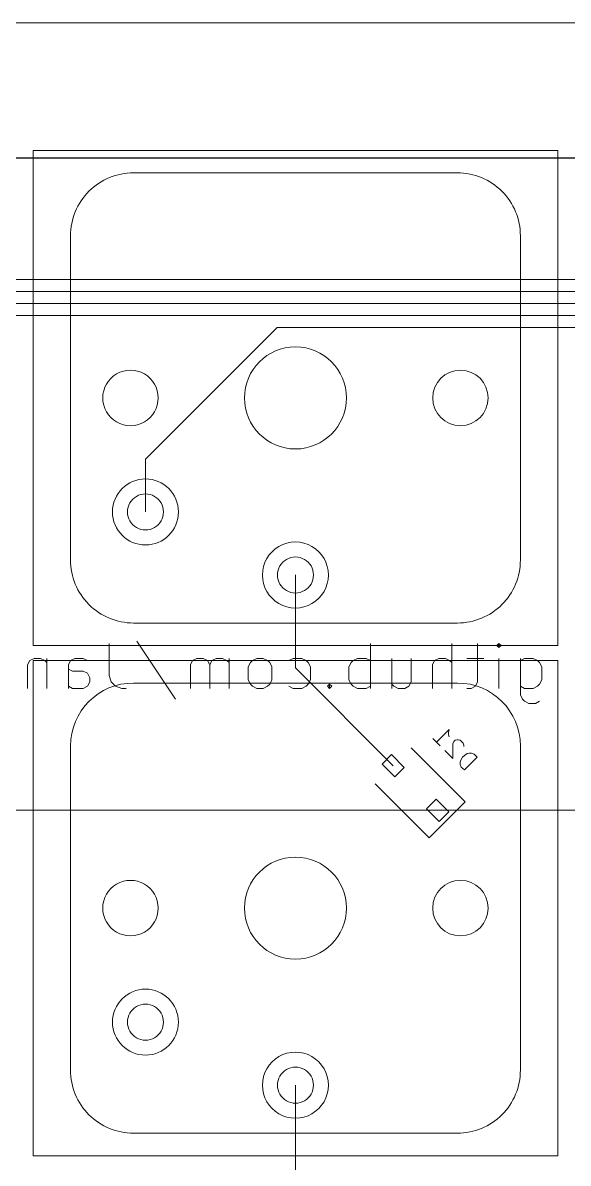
# Model space of a CAD drawing. Extents: x 0 to 220, y -90 to 1.
# Drawn here: x 71.72 to 89.9, y -39.18 to -1.19 of the extents above; entities that cross this region are included whole.
import ezdxf

# ---------------------------------------------------------------- set-up
doc = ezdxf.new("R2010")
doc.units = 0
doc.layers.get('0').update_dxf_attribs({"linetype": 'CONTINUOUS', "lineweight": 5})
doc.layers.add('Cork', color=7, linetype='CONTINUOUS', lineweight=25, true_color=0x000000)

msp = doc.modelspace()

# ---------------------------------------------------------------- linework, layer by layer
at = {"color": 7, "true_color": 0xffffff}
for points in [[(214.8078, -1.185184), (0.80772, -1.185184)], [(89.55786, -21.934444), (89.55786, -5.434604), (72.0598, -5.434604)], [(72.0598, -21.934444), (72.0598, -5.434604)], [(75.40752, -6.183904), (86.2076, -6.183904)], [(73.30948, -8.284484), (73.30948, -19.084564)], [(88.30818, -8.284484), (88.30818, -19.084564)], [(93.77172, -9.734824), (9.79932, -9.734824)], [(93.60662, -10.133604), (27.39898, -10.133604)], [(93.43898, -10.534924), (44.99864, -10.534924)], [(93.27388, -10.933704), (62.5983, -10.933704)], [(80.19796, -11.335024), (75.80884, -15.724144)], [(93.10878, -11.335024), (80.19796, -11.335024)], [(75.80884, -15.724144), (75.80884, -15.927344)], [(75.80884, -15.927344), (75.80884, -17.484364)], [(80.80756, -19.584944), (80.80756, -22.683744), (84.06638, -25.942564)], [(86.2076, -21.185144), (75.40752, -21.185144)], [(89.55786, -21.934444), (72.0598, -21.934444)], [(74.59472, -21.863324), (74.59472, -22.935204), (74.66584, -23.148564), (74.80808, -23.290804), (75.02398, -23.361924), (75.16622, -23.361924)], [(75.52182, -21.792204), (76.8096, -23.720064)], [(83.30946, -23.361924), (83.30946, -21.863324)], [(86.02218, -23.361924), (86.02218, -21.863324)], [(86.8807, -21.863324), (86.8807, -23.148564), (86.80958, -23.290804), (86.6648, -23.361924), (86.52256, -23.361924)], [(87.59444, -21.863324), (87.66556, -21.934444), (87.59444, -22.005564), (87.52332, -21.934444), (87.59444, -21.863324), (87.59444, -22.005564)], [(72.52208, -22.505944), (72.45096, -22.434824), (72.30872, -22.363704), (72.09536, -22.363704), (71.95058, -22.434824), (71.87946, -22.577064), (71.87946, -23.361924)], [(72.52208, -22.363704), (72.52208, -23.361924)], [(73.23836, -23.361924), (73.23836, -22.577064), (73.30948, -22.434824), (73.45172, -22.363704), (73.7362, -22.363704), (73.88098, -22.434824)], [(77.9526, -22.577064), (77.87894, -22.434824), (77.7367, -22.363704), (77.52334, -22.363704), (77.3811, -22.434824), (77.30998, -22.577064), (77.30998, -23.361924)], [(78.59522, -22.505944), (78.5241, -22.434824), (78.37932, -22.363704), (78.16596, -22.363704), (78.02372, -22.434824), (77.9526, -22.577064), (77.9526, -23.361924)], [(78.59522, -23.361924), (78.59522, -22.363704)], [(80.5942, -23.290804), (80.73644, -23.361924), (81.02346, -23.361924), (81.1657, -23.290804), (81.23682, -23.219684), (81.30794, -23.077444), (81.30794, -22.648184), (81.23682, -22.505944), (81.1657, -22.434824), (81.02346, -22.363704), (80.73644, -22.363704), (80.5942, -22.434824)], [(83.30946, -22.434824), (83.16468, -22.363704), (82.8802, -22.363704), (82.73796, -22.434824), (82.66684, -22.505944), (82.59318, -22.648184), (82.59318, -23.077444), (82.66684, -23.219684), (82.73796, -23.290804), (82.8802, -23.361924), (83.16468, -23.361924), (83.30946, -23.290804)], [(84.0232, -22.363704), (84.0232, -23.361924)], [(84.66582, -22.363704), (84.66582, -23.148564), (84.5947, -23.290804), (84.45246, -23.361924), (84.23656, -23.361924), (84.09432, -23.290804), (84.0232, -23.219684)], [(85.37956, -23.361924), (85.37956, -22.577064), (85.45068, -22.434824), (85.59546, -22.363704), (85.80882, -22.363704), (85.95106, -22.434824), (86.02218, -22.505944)], [(87.09406, -22.363704), (86.52256, -22.363704)], [(87.59444, -23.361924), (87.59444, -22.363704)], [(88.30818, -22.363704), (88.30818, -23.577824), (88.3793, -23.720064), (88.45042, -23.791184), (88.5952, -23.862304), (88.80856, -23.862304), (88.9508, -23.791184)], [(88.30818, -23.290804), (88.45042, -23.361924), (88.73744, -23.361924), (88.87968, -23.290804), (88.9508, -23.219684), (89.02192, -23.077444), (89.02192, -22.648184), (88.9508, -22.505944), (88.87968, -22.434824), (88.73744, -22.363704), (88.45042, -22.363704), (88.30818, -22.434824)], [(89.55786, -38.934664), (89.55786, -22.434824), (72.0598, -22.434824)], [(72.0598, -38.934664), (72.0598, -22.434824)], [(73.23836, -23.290804), (73.3806, -23.361924), (73.7362, -23.361924), (73.88098, -23.290804), (73.9521, -23.148564), (73.9521, -23.006324), (73.88098, -22.861544), (73.7362, -22.790424), (73.3806, -22.790424), (73.23836, -22.719304)], [(75.40752, -23.184124), (86.2076, -23.184124)], [(81.95056, -23.219684), (81.87944, -23.290804), (81.95056, -23.361924), (82.02422, -23.290804), (81.95056, -23.219684), (81.95056, -23.361924)], [(85.38972, -25.033244), (85.63102, -25.274544)], [(85.51164, -25.152624), (85.93582, -24.728444), (85.9155, -24.830044), (85.9155, -24.911324), (85.93582, -24.972284)], [(86.42096, -25.294864), (86.42096, -25.254224), (86.40064, -25.193264), (86.29904, -25.094204), (86.23808, -25.073884), (86.19744, -25.073884), (86.13648, -25.094204), (86.09584, -25.132304), (86.0552, -25.213584), (86.0552, -25.698724), (85.79358, -25.437104)], [(73.30948, -25.284704), (73.30948, -36.084784)], [(86.46922, -27.143984), (84.66836, -25.340584)], [(88.30818, -25.284704), (88.30818, -36.084784)], [(85.2678, -28.345404), (83.4644, -26.542004)], [(86.46922, -27.143984), (85.2678, -28.345404)], [(103.55072, -27.425924), (13.5509, -27.425924)], [(80.80756, -36.585164), (80.80756, -39.683964), (84.06638, -42.942784)], [(86.2076, -38.182824), (75.40752, -38.182824)], [(89.55786, -38.934664), (72.0598, -38.934664)]]:
    msp.add_lwpolyline(points, dxfattribs=at)
for points in [[(79.73822, -23.361924), (79.88046, -23.290804), (79.95158, -23.219684), (80.0227, -23.077444), (80.0227, -22.648184), (79.95158, -22.505944), (79.88046, -22.434824), (79.73822, -22.363704), (79.52232, -22.363704), (79.38008, -22.434824), (79.30896, -22.505944), (79.23784, -22.648184), (79.23784, -23.077444), (79.30896, -23.219684), (79.38008, -23.290804), (79.52232, -23.361924)], [(86.44128, -26.082264), (86.86546, -25.658084), (86.76386, -25.556484), (86.68258, -25.518384), (86.6013, -25.518384), (86.54034, -25.538704), (86.44128, -25.597124), (86.38032, -25.658084), (86.31936, -25.759684), (86.29904, -25.820644), (86.29904, -25.901924), (86.33968, -25.983204)]]:
    msp.add_lwpolyline(points, close=True, dxfattribs=at)
at = {"color": 3, "true_color": 0x00ff00}
for points in [[(84.438744, -25.995904), (84.120482, -26.314166), (83.696302, -25.889732), (84.014564, -25.57147)], [(85.923628, -27.480788), (85.60562, -27.79905), (85.181186, -27.374616), (85.499448, -27.056608)]]:
    msp.add_lwpolyline(points, close=True, dxfattribs=at)
at = {"color": 7, "true_color": 0xffffff}
for points in [[(75.41006, -6.185276), (74.853094, -6.185257), (74.318933, -6.406497), (73.925091, -6.800325)], [(87.694855, -6.800325), (87.301013, -6.406497), (86.766852, -6.185257), (86.209886, -6.185276)], [(73.925091, -6.800325), (73.531249, -7.194153), (73.309989, -7.728305), (73.309988, -8.285272)], [(88.309958, -8.285272), (88.309957, -7.728305), (88.088697, -7.194153), (87.694855, -6.800325)], [(79.110101, -13.685286), (79.110101, -12.746403), (79.871216, -11.985287), (80.8101, -11.985287)], [(80.8101, -11.985287), (81.748984, -11.985287), (82.510099, -12.746403), (82.510099, -13.685286)], [(74.384985, -13.685286), (74.384985, -13.354816), (74.561288, -13.049449), (74.847484, -12.884213)], [(74.847484, -12.884213), (75.13368, -12.718978), (75.486288, -12.718978), (75.772484, -12.884213)], [(75.772484, -12.884213), (76.05868, -13.049449), (76.234983, -13.354816), (76.234983, -13.685286)], [(85.384963, -13.685286), (85.384963, -13.174423), (85.799099, -12.760287), (86.309962, -12.760287)], [(86.309962, -12.760287), (86.820825, -12.760287), (87.234961, -13.174423), (87.234961, -13.685286)], [(74.847484, -14.486359), (74.561288, -14.321124), (74.384985, -14.015757), (74.384985, -13.685286)], [(76.234983, -13.685286), (76.234983, -14.015757), (76.05868, -14.321124), (75.772484, -14.486359)], [(80.8101, -15.385285), (79.871216, -15.385285), (79.110101, -14.62417), (79.110101, -13.685286)], [(82.510099, -13.685286), (82.510099, -14.62417), (81.748984, -15.385285), (80.8101, -15.385285)], [(86.309962, -14.610286), (85.799099, -14.610286), (85.384963, -14.196149), (85.384963, -13.685286)], [(87.234961, -13.685286), (87.234961, -14.196149), (86.820825, -14.610286), (86.309962, -14.610286)], [(75.772484, -14.486359), (75.486288, -14.651595), (75.13368, -14.651595), (74.847484, -14.486359)], [(74.71011, -17.485279), (74.71011, -16.877765), (75.202597, -16.385279), (75.81011, -16.385279)], [(75.81011, -16.385279), (76.417623, -16.385279), (76.91011, -16.877765), (76.91011, -17.485279)], [(75.210111, -17.485279), (75.210111, -17.27092), (75.32447, -17.072844), (75.510111, -16.965665)], [(75.510111, -16.965665), (75.695751, -16.858485), (75.924469, -16.858485), (76.110109, -16.965665)], [(76.110109, -16.965665), (76.29575, -17.072844), (76.410109, -17.27092), (76.410109, -17.485279)], [(75.81011, -18.585279), (75.202597, -18.585279), (74.71011, -18.092792), (74.71011, -17.485279)], [(75.510111, -18.004893), (75.32447, -17.897713), (75.210111, -17.699638), (75.210111, -17.485279)], [(76.91011, -17.485279), (76.91011, -18.092792), (76.417623, -18.585279), (75.81011, -18.585279)], [(76.410109, -17.485279), (76.410109, -17.699638), (76.29575, -17.897713), (76.110109, -18.004893)], [(76.110109, -18.004893), (75.924469, -18.112072), (75.695751, -18.112072), (75.510111, -18.004893)], [(80.2601, -18.632646), (80.600441, -18.43615), (81.019759, -18.43615), (81.3601, -18.632646)], [(79.7101, -19.585275), (79.7101, -19.192282), (79.919759, -18.829142), (80.2601, -18.632646)], [(80.510101, -19.06566), (80.695741, -18.958481), (80.924459, -18.958481), (81.110099, -19.06566)], [(81.3601, -18.632646), (81.700441, -18.829142), (81.9101, -19.192282), (81.9101, -19.585275)], [(73.309988, -19.085276), (73.309989, -19.642242), (73.531249, -20.176395), (73.925091, -20.570222)], [(80.210101, -19.585275), (80.210101, -19.370916), (80.32446, -19.17284), (80.510101, -19.06566)], [(81.110099, -19.06566), (81.29574, -19.17284), (81.410099, -19.370916), (81.410099, -19.585275)], [(87.694855, -20.570222), (88.088697, -20.176395), (88.309957, -19.642242), (88.309958, -19.085276)], [(80.2601, -20.537903), (79.919759, -20.341407), (79.7101, -19.978267), (79.7101, -19.585275)], [(80.510101, -20.104889), (80.32446, -19.997709), (80.210101, -19.799633), (80.210101, -19.585275)], [(81.410099, -19.585275), (81.410099, -19.799633), (81.29574, -19.997709), (81.110099, -20.104889)], [(81.9101, -19.585275), (81.9101, -19.978267), (81.700441, -20.341407), (81.3601, -20.537903)], [(81.110099, -20.104889), (80.924459, -20.212068), (80.695741, -20.212068), (80.510101, -20.104889)], [(73.925091, -20.570222), (74.318933, -20.96405), (74.853094, -21.18529), (75.41006, -21.185271)], [(81.3601, -20.537903), (81.019759, -20.734399), (80.600441, -20.734399), (80.2601, -20.537903)], [(86.209886, -21.185271), (86.766852, -21.18529), (87.301013, -20.96405), (87.694855, -20.570222)], [(75.41006, -23.185293), (74.250266, -23.185253), (73.310033, -24.125418), (73.309988, -25.285212)], [(88.309958, -25.285212), (88.309913, -24.125418), (87.36968, -23.185253), (86.209886, -23.185293)], [(79.110101, -30.685252), (79.110101, -29.746369), (79.871216, -28.985253), (80.8101, -28.985253)], [(80.8101, -28.985253), (81.748984, -28.985253), (82.510099, -29.746369), (82.510099, -30.685252)], [(74.384985, -30.685252), (74.384985, -30.354782), (74.561288, -30.049415), (74.847484, -29.884179)], [(74.847484, -29.884179), (75.13368, -29.718944), (75.486288, -29.718944), (75.772484, -29.884179)], [(75.772484, -29.884179), (76.05868, -30.049415), (76.234983, -30.354782), (76.234983, -30.685252)], [(85.384963, -30.685252), (85.384963, -30.174389), (85.799099, -29.760253), (86.309962, -29.760253)], [(86.309962, -29.760253), (86.820825, -29.760253), (87.234961, -30.174389), (87.234961, -30.685252)], [(74.847484, -31.486325), (74.561288, -31.32109), (74.384985, -31.015723), (74.384985, -30.685252)], [(76.234983, -30.685252), (76.234983, -31.015723), (76.05868, -31.32109), (75.772484, -31.486325)], [(80.8101, -32.385251), (79.871216, -32.385251), (79.110101, -31.624136), (79.110101, -30.685252)], [(82.510099, -30.685252), (82.510099, -31.624136), (81.748984, -32.385251), (80.8101, -32.385251)], [(86.309962, -31.610252), (85.799099, -31.610252), (85.384963, -31.196115), (85.384963, -30.685252)], [(87.234961, -30.685252), (87.234961, -31.196115), (86.820825, -31.610252), (86.309962, -31.610252)], [(75.772484, -31.486325), (75.486288, -31.651561), (75.13368, -31.651561), (74.847484, -31.486325)], [(74.71011, -34.485346), (74.71011, -33.877833), (75.202597, -33.385346), (75.81011, -33.385346)], [(75.81011, -33.385346), (76.417623, -33.385346), (76.91011, -33.877833), (76.91011, -34.485346)], [(75.210111, -34.485346), (75.210111, -34.270987), (75.32447, -34.072912), (75.510111, -33.965732)], [(75.510111, -33.965732), (75.695751, -33.858553), (75.924469, -33.858553), (76.110109, -33.965732)], [(76.110109, -33.965732), (76.29575, -34.072912), (76.410109, -34.270987), (76.410109, -34.485346)], [(75.81011, -35.585347), (75.202597, -35.585347), (74.71011, -35.09286), (74.71011, -34.485346)], [(75.510111, -35.004961), (75.32447, -34.897781), (75.210111, -34.699705), (75.210111, -34.485346)], [(76.91011, -34.485346), (76.91011, -35.09286), (76.417623, -35.585347), (75.81011, -35.585347)], [(76.410109, -34.485346), (76.410109, -34.699705), (76.29575, -34.897781), (76.110109, -35.004961)], [(76.110109, -35.004961), (75.924469, -35.11214), (75.695751, -35.11214), (75.510111, -35.004961)], [(79.7101, -36.585164), (79.7101, -36.192172), (79.919759, -35.829032), (80.2601, -35.632536)], [(80.2601, -35.632536), (80.600441, -35.43604), (81.019759, -35.43604), (81.3601, -35.632536)], [(81.3601, -35.632536), (81.700441, -35.829032), (81.9101, -36.192172), (81.9101, -36.585164)], [(73.309988, -36.085292), (73.309969, -36.642272), (73.53122, -37.176444), (73.925064, -37.570288)], [(80.210101, -36.585164), (80.210101, -36.370805), (80.32446, -36.17273), (80.510101, -36.06555)], [(80.510101, -36.06555), (80.695741, -35.958371), (80.924459, -35.958371), (81.110099, -36.06555)], [(81.110099, -36.06555), (81.29574, -36.17273), (81.410099, -36.370805), (81.410099, -36.585164)], [(87.694882, -37.570288), (88.088726, -37.176444), (88.309977, -36.642272), (88.309958, -36.085292)], [(80.2601, -37.537793), (79.919759, -37.341296), (79.7101, -36.978157), (79.7101, -36.585164)], [(80.510101, -37.104779), (80.32446, -36.997599), (80.210101, -36.799523), (80.210101, -36.585164)], [(81.410099, -36.585164), (81.410099, -36.799523), (81.29574, -36.997599), (81.110099, -37.104779)], [(81.9101, -36.585164), (81.9101, -36.978157), (81.700441, -37.341296), (81.3601, -37.537793)], [(81.110099, -37.104779), (80.924459, -37.211958), (80.695741, -37.211958), (80.510101, -37.104779)], [(73.925064, -37.570288), (74.318908, -37.964132), (74.85308, -38.185383), (75.41006, -38.185364)], [(81.3601, -37.537793), (81.019759, -37.734289), (80.600441, -37.734289), (80.2601, -37.537793)], [(86.209886, -38.185364), (86.766866, -38.185383), (87.301038, -37.964132), (87.694882, -37.570288)]]:
    msp.add_open_spline(points, degree=3, dxfattribs=at)
at = {"layer": 'Cork', "color": 7, "true_color": 0xffffff}
msp.add_lwpolyline([(3.30962, -5.683524), (212.30844, -5.683524)], dxfattribs=at)

doc.saveas('drawing.dxf')
